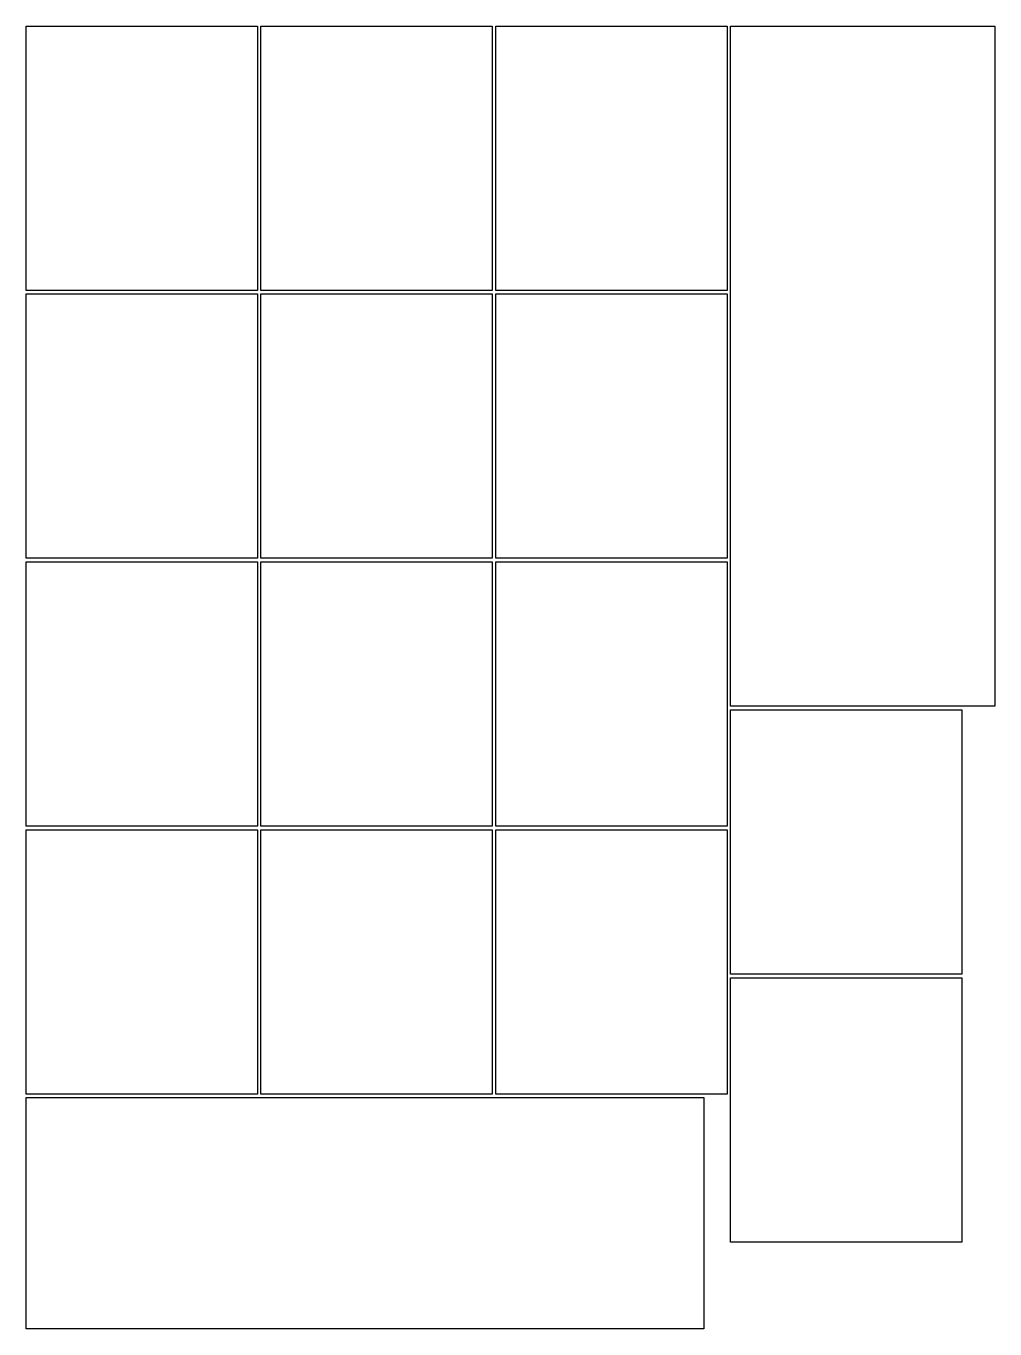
# Model space of a CAD drawing. Extents: x 5 to 2058, y 35 to 2795.
import ezdxf

# ---------------------------------------------------------------- set-up
doc = ezdxf.new("R2010")
doc.units = 0

msp = doc.modelspace()

# ---------------------------------------------------------------- linework, layer by layer
for points in [[(5, 2795, 0), (495, 2795, 0), (495, 2235, 0), (5, 2235, 0)], [(502.5, 2795, 0), (992.5, 2795, 0), (992.5, 2235, 0), (502.5, 2235, 0)], [(1000, 2795, 0), (1490, 2795, 0), (1490, 2235, 0), (1000, 2235, 0)], [(1497.5, 2795, 0), (2057.5, 2795, 0), (2057.5, 1354, 0), (1497.5, 1354, 0)], [(5, 2227.5, 0), (495, 2227.5, 0), (495, 1667.5, 0), (5, 1667.5, 0)], [(502.5, 2227.5, 0), (992.5, 2227.5, 0), (992.5, 1667.5, 0), (502.5, 1667.5, 0)], [(1000, 2227.5, 0), (1490, 2227.5, 0), (1490, 1667.5, 0), (1000, 1667.5, 0)], [(5, 1660, 0), (495, 1660, 0), (495, 1100, 0), (5, 1100, 0)], [(502.5, 1660, 0), (992.5, 1660, 0), (992.5, 1100, 0), (502.5, 1100, 0)], [(1000, 1660, 0), (1490, 1660, 0), (1490, 1100, 0), (1000, 1100, 0)], [(1497.5, 1346.5, 0), (1987.5, 1346.5, 0), (1987.5, 786.5, 0), (1497.5, 786.5, 0)], [(5, 1092.5, 0), (495, 1092.5, 0), (495, 532.5, 0), (5, 532.5, 0)], [(502.5, 1092.5, 0), (992.5, 1092.5, 0), (992.5, 532.5, 0), (502.5, 532.5, 0)], [(1000, 1092.5, 0), (1490, 1092.5, 0), (1490, 532.5, 0), (1000, 532.5, 0)], [(1497.5, 779, 0), (1987.5, 779, 0), (1987.5, 219, 0), (1497.5, 219, 0)], [(5, 525, 0), (1441, 525, 0), (1441, 35, 0), (5, 35, 0)]]:
    msp.add_polyline3d(points, close=True)

doc.saveas('drawing.dxf')
